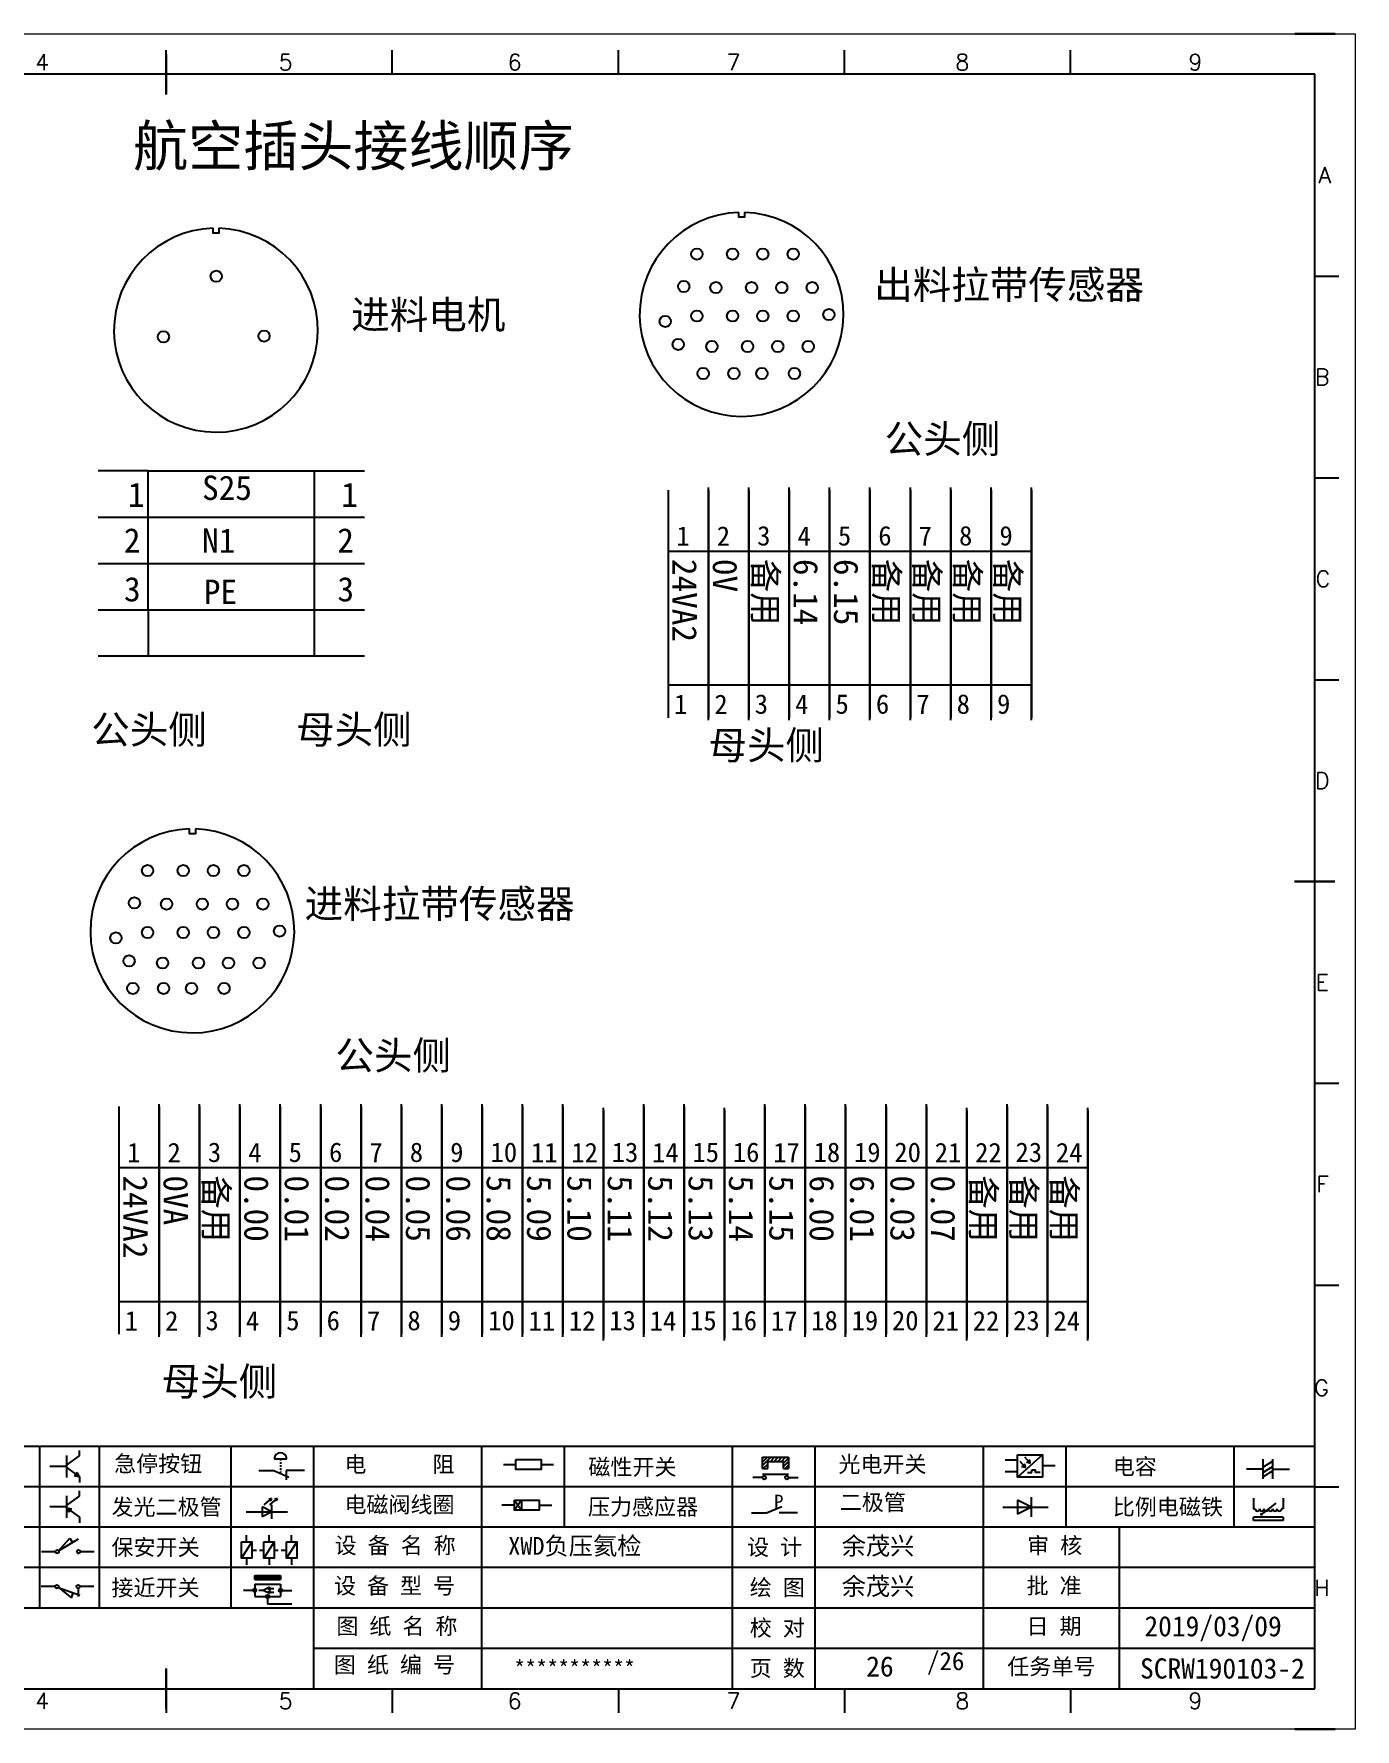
# Model space of a CAD drawing. Header units: millimetres. Extents: x -300 to 4617, y -106 to 3179.
# Drawn here: x 1350.7 to 1514.3, y 648.1 to 858.1 of the extents above; entities that cross this region are included whole.
import ezdxf
from ezdxf.enums import TextEntityAlignment as Align

# ---------------------------------------------------------------- set-up
doc = ezdxf.new("R2010")
doc.units = ezdxf.units.MM
doc.layers.add('AE_BOR', color=1, linetype='Continuous')
doc.layers.add('DESC', color=1, linetype='Continuous')
doc.styles.get("Standard").update_dxf_attribs({"font": ''})
doc.styles.add('WD', font='romans.shx', dxfattribs={"width": 0.8, "bigfont": 'gbcbig.shx'})
doc.styles.add('汉字', font='')
doc.styles.get('Standard').set_extended_font_data('SimSun')
doc.styles.get('汉字').set_extended_font_data('新宋体')

# ---------------------------------------------------------------- blocks, each defined once
blk = doc.blocks.new('磁性开关')
at = {"linetype": 'ByBlock'}
h = blk.add_hatch(dxfattribs=at)
h.set_pattern_fill('ANSI31', color=256, scale=0.1, style=0)
h.paths.add_polyline_path([(-1910.88, -776.69), (-1910.88, -775.29), (-1907.69, -775.29), (-1907.69, -776.69), (-1908.31, -776.69), (-1908.31, -775.79), (-1910.25, -775.79), (-1910.25, -776.69)])
for p, q in [((-1910.88, -776.69), (-1910.88, -775.29)), ((-1910.88, -775.29), (-1907.69, -775.29)), ((-1910.88, -776.69), (-1910.25, -776.69)), ((-1910.25, -776.69), (-1910.25, -775.79)), ((-1910.25, -775.79), (-1908.31, -775.79)), ((-1908.31, -776.69), (-1908.31, -775.79)), ((-1908.31, -776.69), (-1907.69, -776.69)), ((-1907.69, -775.29), (-1907.69, -776.69)), ((-1910.91, -777.81), (-1912.09, -777.81)), ((-1910.88, -777.39), (-1907.69, -777.39)), ((-1907.66, -777.81), (-1906.48, -777.81))]:
    blk.add_line(p, q, dxfattribs=at)
for centre in [(-1910.68, -777.81), (-1907.88, -777.81)]:
    blk.add_circle(centre, 0.225, dxfattribs=at)
blk = doc.blocks.new('光电开关')
at = {"linetype": 'ByBlock'}
h = blk.add_hatch(dxfattribs=at)
h.set_pattern_fill('ANSI31', color=256, scale=0.01, style=0)
h.set_pattern_definition([(45, (0.172267, 0), (-0.0224506403, 0.0224506403), [])])
h.paths.add_polyline_path([(-1882.44, -776.34), (-1882.5, -775.91), (-1882.68, -776.07)])
h.paths.add_polyline_path([(-1882.86, -776.23), (-1882.44, -776.34), (-1882.68, -776.07)])
h.paths.add_polyline_path([(-1883.05, -776.88), (-1883.11, -776.45), (-1883.29, -776.61)])
h.paths.add_polyline_path([(-1883.47, -776.77), (-1883.05, -776.88), (-1883.29, -776.61)])
for p, q in [((-1884.01, -775.96), (-1885.56, -775.96)), ((-1880.91, -775.3), (-1884.01, -778.05)), ((-1883.75, -776.09), (-1883.05, -776.88)), ((-1883.11, -776.45), (-1883.47, -776.77)), ((-1883.05, -776.88), (-1883.47, -776.77)), ((-1883.14, -775.55), (-1882.44, -776.34)), ((-1883.05, -776.88), (-1883.11, -776.45)), ((-1882.5, -775.91), (-1882.86, -776.23)), ((-1882.44, -776.34), (-1882.86, -776.23)), ((-1882.44, -776.34), (-1882.5, -775.91)), ((-1879.37, -776.67), (-1880.91, -776.67)), ((-1884.01, -777.39), (-1885.56, -777.39)), ((-1882.78, -777.47), (-1882.23, -777.47)), ((-1882.23, -777.47), (-1882.23, -777.14)), ((-1882.23, -777.14), (-1881.78, -777.14)), ((-1881.78, -777.47), (-1881.78, -777.14)), ((-1881.23, -777.47), (-1881.78, -777.47))]:
    blk.add_line(p, q, dxfattribs=at)
blk.add_lwpolyline([(-1884.01, -775.3), (-1880.91, -775.3), (-1880.91, -778.05), (-1884.01, -778.05)], close=True, dxfattribs=at)
blk = doc.blocks.new('电磁阀线圈')
at = {"linetype": 'ByBlock'}
for p, q in [((-1854.61, -796.54), (-1856.17, -796.54)), ((-1854.61, -795.92), (-1853.75, -797.16)), ((-1853.75, -795.92), (-1854.61, -797.16)), ((-1853.75, -795.92), (-1853.75, -797.16)), ((-1851.53, -796.54), (-1849.97, -796.54))]:
    blk.add_line(p, q, dxfattribs=at)
blk.add_lwpolyline([(-1854.61, -795.92), (-1851.53, -795.92), (-1851.53, -797.16), (-1854.61, -797.16)], close=True, dxfattribs=at)
blk = doc.blocks.new('压力感应器')
at = {"linetype": 'ByBlock'}
for p, q in [((-1815.59, -777.73), (-1813.71, -776.93)), ((-1817.44, -777.73), (-1815.59, -777.73)), ((-1811.78, -777.73), (-1814.05, -777.73))]:
    blk.add_line(p, q, dxfattribs=at)
at = {"linetype": 'ByBlock', "insert": (-1814.65, -775.48), "char_height": 1.68, "width": 1.2242, "attachment_point": 1}
blk.add_mtext('{\\fNSimSun|b0|i0|c134|p49;P}', dxfattribs=at)
blk = doc.blocks.new('二极管')
at = {"linetype": 'ByBlock'}
for p, q in [((-1787.52, -776.77), (-1781.92, -776.77)), ((-1783.97, -776.77), (-1785.69, -775.9)), ((-1785.69, -775.9), (-1785.69, -777.65)), ((-1783.97, -776.77), (-1785.69, -777.65)), ((-1783.97, -777.99), (-1783.97, -775.56))]:
    blk.add_line(p, q, dxfattribs=at)
blk = doc.blocks.new('NPN三极管')
at = {"linetype": 'ByBlock'}
for p, q in [((-1785.73, -780.61), (-1785.73, -783.32)), ((-1785.73, -781.82), (-1784.15, -780.66)), ((-1784.15, -780.66), (-1784.15, -779.98)), ((-1785.73, -781.97), (-1787.81, -781.97)), ((-1785.73, -782.11), (-1784.15, -783.27)), ((-1784.41, -782.73), (-1784.74, -783.18)), ((-1784.15, -783.27), (-1784.74, -783.18)), ((-1784.15, -783.27), (-1784.41, -782.73)), ((-1784.15, -783.27), (-1784.15, -783.96))]:
    blk.add_line(p, q, dxfattribs=at)
blk = doc.blocks.new('PNP三极管')
at = {"linetype": 'ByBlock'}
for p, q in [((-1784.9, -785.38), (-1784.9, -788.09)), ((-1783.32, -785.43), (-1783.32, -784.75)), ((-1784.9, -786.74), (-1786.98, -786.74)), ((-1784.9, -786.59), (-1783.32, -785.43)), ((-1784.9, -786.88), (-1783.32, -788.04)), ((-1784.9, -786.88), (-1784.31, -786.97)), ((-1784.9, -786.88), (-1784.64, -787.42)), ((-1784.31, -786.97), (-1784.64, -787.42)), ((-1783.32, -788.04), (-1783.32, -788.73))]:
    blk.add_line(p, q, dxfattribs=at)
blk = doc.blocks.new('常开行程开关')
at = {"linetype": 'ByBlock'}
for p, q in [((-1785.89, -792.17), (-1784.52, -790.62)), ((-1785.89, -792.17), (-1783.43, -790.72)), ((-1784.52, -790.62), (-1784.19, -791.17)), ((-1786.29, -792.3), (-1788.01, -792.3)), ((-1781.48, -792.3), (-1783.21, -792.3))]:
    blk.add_line(p, q, dxfattribs=at)
for centre in [(-1786.07, -792.3), (-1783.42, -792.3)]:
    blk.add_circle(centre, 0.219, dxfattribs=at)
blk = doc.blocks.new('常闭行程开关')
at = {"linetype": 'ByBlock'}
for p, q in [((-1786.34, -796.62), (-1788.07, -796.62)), ((-1785.93, -796.72), (-1783.25, -797.7)), ((-1785.93, -796.72), (-1784.3, -798)), ((-1784.3, -798), (-1784.08, -797.4)), ((-1783.48, -796.84), (-1783.48, -797.85)), ((-1781.54, -796.62), (-1783.26, -796.62))]:
    blk.add_line(p, q, dxfattribs=at)
for centre in [(-1786.12, -796.62), (-1783.48, -796.62)]:
    blk.add_circle(centre, 0.219, dxfattribs=at)
blk = doc.blocks.new('电容')
at = {"linetype": 'ByBlock'}
for p, q in [((-1756.08, -782.99), (-1756.08, -780.56)), ((-1754.86, -780.79), (-1756.08, -781.55)), ((-1754.86, -782.99), (-1754.86, -780.56)), ((-1756.08, -781.77), (-1758.13, -781.77)), ((-1754.86, -781.44), (-1756.08, -782.2)), ((-1754.86, -781.99), (-1756.08, -782.75)), ((-1754.86, -781.77), (-1752.81, -781.77))]:
    blk.add_line(p, q, dxfattribs=at)
blk = doc.blocks.new('发光二极管')
at = {"linetype": 'ByBlock'}
for p, q in [((-1755.78, -785.92), (-1754.89, -785.14)), ((-1754.89, -785.14), (-1755.2, -785.22)), ((-1755.2, -785.22), (-1755.01, -785.43)), ((-1755.08, -785.92), (-1754.18, -785.14)), ((-1754.89, -785.14), (-1755.01, -785.43)), ((-1754.18, -785.14), (-1754.49, -785.22)), ((-1754.49, -785.22), (-1754.31, -785.43)), ((-1754.18, -785.14), (-1754.31, -785.43)), ((-1758.01, -786.77), (-1752.89, -786.77)), ((-1754.84, -786.77), (-1756.04, -786.16)), ((-1756.04, -786.16), (-1756.04, -787.39)), ((-1754.84, -786.77), (-1756.04, -787.39)), ((-1754.84, -787.63), (-1754.84, -785.92))]:
    blk.add_line(p, q, dxfattribs=at)
blk = doc.blocks.new('比例电磁阀')
at = {"linetype": 'ByBlock'}
for p, q in [((-1757.26, -775.38), (-1757.26, -776.71)), ((-1757.26, -776.71), (-1757.05, -776.71)), ((-1754.5, -775.98), (-1756.35, -777.44)), ((-1753.58, -776.71), (-1753.8, -776.71)), ((-1753.58, -775.38), (-1753.58, -776.71)), ((-1753.6, -777.73), (-1757.25, -777.73)), ((-1757.25, -778.13), (-1757.25, -777.73)), ((-1753.6, -778.13), (-1757.25, -778.13)), ((-1756.35, -777.44), (-1756.25, -777.25)), ((-1756.35, -777.44), (-1756.15, -777.38)), ((-1756.15, -777.38), (-1756.25, -777.25)), ((-1753.6, -777.73), (-1753.6, -778.13))]:
    blk.add_line(p, q, dxfattribs=at)
for centre in [(-1756.78, -776.71), (-1756.24, -776.71), (-1755.7, -776.71), (-1755.15, -776.71), (-1754.61, -776.71), (-1754.07, -776.71)]:
    blk.add_arc(centre, 0.271, 180, 0, dxfattribs=at)
blk = doc.blocks.new('保安开关')
at = {"linetype": 'ByBlock'}
for p, q in [((-1757.33, -790.79), (-1758.6, -792.81)), ((-1757.96, -790.79), (-1757.96, -789.97)), ((-1754.54, -790.79), (-1755.81, -792.81)), ((-1755.17, -790.79), (-1755.17, -789.97)), ((-1751.75, -790.79), (-1753.02, -792.81)), ((-1752.39, -790.79), (-1752.39, -789.97)), ((-1757.96, -792.81), (-1757.96, -793.62)), ((-1757.33, -791.8), (-1756.72, -791.8)), ((-1756.35, -791.8), (-1755.89, -791.8)), ((-1755.17, -792.81), (-1755.17, -793.62)), ((-1754.52, -791.8), (-1754.06, -791.8)), ((-1753.69, -791.8), (-1753.08, -791.8)), ((-1752.39, -792.81), (-1752.39, -793.62))]:
    blk.add_line(p, q, dxfattribs=at)
for points in [[(-1758.6, -790.79), (-1757.33, -790.79), (-1757.33, -792.81), (-1758.6, -792.81)], [(-1755.81, -790.79), (-1754.54, -790.79), (-1754.54, -792.81), (-1755.81, -792.81)], [(-1753.02, -790.79), (-1751.75, -790.79), (-1751.75, -792.81), (-1753.02, -792.81)]]:
    blk.add_lwpolyline(points, close=True, dxfattribs=at)
blk = doc.blocks.new('接近开关')
at = {"linetype": 'ByBlock'}
h = blk.add_hatch(dxfattribs=at)
h.set_pattern_fill('ANSI31', color=256, scale=0.01, style=0)
h.set_pattern_definition([(45, (-89.131516, -30.795668), (-0.0224506403, 0.0224506403), [])])
h.paths.add_polyline_path([(-1516.96, -1123.35), (-1516.96, -1122.85), (-1513.76, -1122.85), (-1513.76, -1123.35)])
for p, q in [((-1516.96, -1123.35), (-1516.96, -1122.85)), ((-1516.96, -1122.85), (-1513.76, -1122.85)), ((-1516.96, -1123.35), (-1513.76, -1123.35)), ((-1513.76, -1122.85), (-1513.76, -1123.35)), ((-1517.18, -1124.71), (-1518.36, -1124.71)), ((-1516.96, -1123.95), (-1513.76, -1123.95)), ((-1516.96, -1123.95), (-1516.96, -1125.47)), ((-1516.96, -1125.47), (-1513.76, -1125.47)), ((-1515.91, -1124.71), (-1516.45, -1124.71)), ((-1515.11, -1124.31), (-1515.91, -1124.71)), ((-1515.11, -1125.11), (-1515.91, -1124.71)), ((-1515.33, -1124.53), (-1515.17, -1124.53)), ((-1515.33, -1124.88), (-1515.17, -1124.88)), ((-1515.25, -1124.45), (-1515.25, -1124.61)), ((-1515.11, -1124.31), (-1515.11, -1125.11)), ((-1515.11, -1124.48), (-1514.58, -1124.48)), ((-1515.11, -1124.94), (-1514.58, -1124.94)), ((-1513.76, -1123.95), (-1513.76, -1125.47)), ((-1513.54, -1124.71), (-1512.36, -1124.71)), ((-1515.36, -1125.69), (-1515.36, -1126.36)), ((-1515.36, -1126.36), (-1512.36, -1126.36))]:
    blk.add_line(p, q, dxfattribs=at)
for centre in [(-1516.96, -1124.71), (-1515.36, -1125.47), (-1513.76, -1124.71)]:
    blk.add_circle(centre, 0.225, dxfattribs=at)
blk = doc.blocks.new('电阻')
at = {"linetype": 'ByBlock'}
for p, q in [((-3.09, 0), (-1.57, 0)), ((1.57, 0), (3.09, 0))]:
    blk.add_line(p, q, dxfattribs=at)
blk.add_lwpolyline([(-1.57, 0.63), (1.57, 0.63), (1.57, -0.63), (-1.57, -0.63)], close=True, dxfattribs=at)
blk = doc.blocks.new('急停按钮')
at = {"linetype": 'ByBlock'}
for p, q in [((-1.86, 0), (0, 0)), ((0, 0), (1.88, -0.81)), ((0.06, 1.45), (1.61, 1.45)), ((0.83, 1.45), (0.83, 1.24)), ((0.83, 1.07), (0.83, 0.85)), ((0.83, 0.68), (0.83, 0.47)), ((0.83, 0.29), (0.83, 0.08)), ((3.81, 0), (1.54, 0)), ((1.54, 0), (1.54, -1.15)), ((0.83, -0.09), (0.83, -0.24))]:
    blk.add_line(p, q, dxfattribs=at)
blk.add_arc((0.83, 1.45), 0.774, 0, 180)

msp = doc.modelspace()

# ---------------------------------------------------------------- linework, layer by layer
at = {"color": 7}
for p, q in [((1509.298, 853.127), (1222.298, 853.127)), ((1509.298, 653.127), (1509.298, 853.127)), ((1227.328, 653.127), (1506.828, 653.127)), ((1348.095, 653.127), (1408.045, 653.127)), ((1408.045, 653.127), (1476.83, 653.127))]:
    msp.add_line(p, q, dxfattribs=at)
msp.add_line((1364.878, 786.802), (1364.878, 781.071))
at = {"color": 7, "linetype": 'ByBlock'}
for p, q in [((1509.298, 683.127), (1222.298, 683.127)), ((1509.298, 678.127), (1222.298, 678.127)), ((1509.298, 673.127), (1222.298, 673.127)), ((1509.298, 668.127), (1222.298, 668.127)), ((1509.298, 663.127), (1222.298, 663.127)), ((1509.298, 658.127), (1385.322, 658.127))]:
    msp.add_line(p, q, dxfattribs=at)
at = {"color": 7, "lineweight": -2}
for p, q in [((1351.414, 683.127), (1351.414, 663.127)), ((1358.773, 683.127), (1358.773, 663.127)), ((1375.084, 683.127), (1375.084, 663.127)), ((1385.322, 683.127), (1385.322, 653.212)), ((1406.132, 683.127), (1406.132, 673.127)), ((1416.37, 683.127), (1416.37, 673.127)), ((1437.18, 683.127), (1437.18, 673.127)), ((1447.418, 683.127), (1447.418, 673.127)), ((1468.228, 683.127), (1468.228, 673.127)), ((1478.466, 683.127), (1478.466, 673.127)), ((1499.276, 683.127), (1499.276, 673.127)), ((1406.132, 673.127), (1406.132, 653.212)), ((1437.18, 673.127), (1437.18, 653.127)), ((1447.418, 673.127), (1447.418, 653.127)), ((1468.228, 673.127), (1468.228, 653.127)), ((1485.081, 673.127), (1485.081, 653.127))]:
    msp.add_line(p, q, dxfattribs=at)
at = {"color": 7, "ltscale": 2}
for p, q in [((1509.298, 653.127), (1509.298, 674.574)), ((1476.83, 653.127), (1506.828, 653.127)), ((1476.83, 653.127), (1509.298, 653.127))]:
    msp.add_line(p, q, dxfattribs=at)
for points in [[(1438.713, 836.011), (1438.713, 835.419), (1438.002, 835.419), (1438.002, 836.011)], [(1373.625, 834.049), (1373.625, 833.457), (1372.914, 833.457), (1372.914, 834.049)], [(1370.703, 759.639), (1370.703, 759.047), (1369.993, 759.047), (1369.993, 759.639)]]:
    msp.add_lwpolyline(points)
for centre in [(1432.798, 830.854), (1437.221, 830.854), (1440.948, 830.854), (1444.731, 830.854), (1373.286, 828.106), (1431.166, 826.84), (1435.152, 826.699), (1439.575, 826.699), (1443.302, 826.699), (1447.085, 826.699), (1428.879, 822.514), (1432.798, 823.18), (1437.221, 823.18), (1440.948, 823.18), (1444.731, 823.18), (1449.148, 823.361), (1366.745, 820.604), (1379.202, 820.693), (1430.499, 819.663), (1434.661, 819.405), (1439.084, 819.405), (1442.811, 819.405), (1446.594, 819.405), (1433.576, 816.056), (1437.385, 816.056), (1440.849, 816.056), (1444.875, 816.056), (1364.788, 754.482), (1369.211, 754.482), (1372.938, 754.482), (1376.721, 754.482), (1363.157, 750.468), (1367.142, 750.327), (1371.566, 750.327), (1375.292, 750.327), (1379.075, 750.327), (1381.138, 746.989), (1360.87, 746.142), (1364.788, 746.808), (1369.211, 746.808), (1372.938, 746.808), (1376.721, 746.808), (1362.489, 743.291), (1366.651, 743.033), (1371.075, 743.033), (1374.801, 743.033), (1378.584, 743.033), (1362.958, 739.885), (1366.766, 739.885), (1370.23, 739.885), (1374.256, 739.885)]:
    msp.add_circle(centre, 0.7)
for centre in [(1438.339, 823.381), (1373.251, 821.419), (1370.329, 747.009)]:
    msp.add_arc(centre, 12.63, 91.52621, 88.30187)
at = {"layer": 'AE_BOR', "color": 7, "lineweight": 15}
for p, q in [((1217.295, 858.127), (1514.295, 858.127)), ((1514.295, 858.127), (1514.295, 648.127)), ((1514.295, 648.127), (1217.295, 648.127))]:
    msp.add_line(p, q, dxfattribs=at)
at = {"layer": 'AE_BOR', "color": 7, "lineweight": 30}
for p, q in [((1511.828, 858.127), (1506.828, 858.127)), ((1367.078, 850.627), (1367.078, 855.627)), ((1506.798, 753.127), (1511.798, 753.127)), ((1367.078, 655.627), (1367.078, 650.627)), ((1367.078, 653.127), (1367.078, 650.627)), ((1511.828, 648.127), (1506.828, 648.127))]:
    msp.add_line(p, q, dxfattribs=at)
at = {"layer": 'AE_BOR', "color": 7}
for p, q in [((1367.078, 853.127), (1367.078, 856.127)), ((1395.078, 853.127), (1395.078, 856.127)), ((1423.078, 853.127), (1423.078, 856.127)), ((1451.078, 853.127), (1451.078, 856.127)), ((1479.078, 853.127), (1479.078, 856.127)), ((1509.298, 828.127), (1512.298, 828.127)), ((1509.298, 803.127), (1512.298, 803.127)), ((1509.298, 778.127), (1512.298, 778.127)), ((1509.298, 728.127), (1512.298, 728.127)), ((1509.298, 703.127), (1512.298, 703.127)), ((1509.298, 678.127), (1512.298, 678.127)), ((1367.078, 653.127), (1367.078, 650.127)), ((1395.078, 653.127), (1395.078, 650.127)), ((1423.078, 653.127), (1423.078, 650.127)), ((1451.078, 653.127), (1451.078, 650.127)), ((1479.078, 653.127), (1479.078, 650.127))]:
    msp.add_line(p, q, dxfattribs=at)
at = {"layer": 'DESC', "color": 0}
for p, q in [((1364.878, 803.994), (1358.656, 803.994)), ((1364.878, 798.264), (1364.878, 803.994)), ((1364.878, 803.994), (1391.63, 803.994)), ((1385.408, 803.994), (1385.408, 781.071)), ((1429.23, 801.611), (1429.23, 794.052)), ((1434.23, 787.108), (1434.23, 801.936)), ((1434.23, 801.611), (1434.23, 794.052)), ((1439.23, 787.108), (1439.23, 801.936)), ((1439.23, 801.611), (1439.23, 794.052)), ((1444.23, 787.108), (1444.23, 801.936)), ((1444.23, 801.611), (1444.23, 794.052)), ((1449.23, 787.108), (1449.23, 801.936)), ((1449.23, 801.611), (1449.23, 794.052)), ((1454.23, 787.108), (1454.23, 801.936)), ((1454.23, 801.611), (1454.23, 794.052)), ((1459.23, 787.108), (1459.23, 801.936)), ((1459.23, 801.611), (1459.23, 794.052)), ((1464.23, 787.108), (1464.23, 801.936)), ((1464.23, 801.611), (1464.23, 794.052)), ((1469.23, 787.108), (1469.23, 801.936)), ((1469.23, 801.611), (1469.23, 794.052)), ((1474.23, 787.108), (1474.23, 801.936)), ((1474.23, 801.611), (1474.23, 794.052)), ((1358.656, 798.264), (1391.63, 798.264)), ((1364.878, 792.533), (1364.878, 798.264)), ((1429.23, 794.052), (1429.23, 787.108)), ((1429.23, 794.052), (1434.23, 794.052)), ((1434.23, 794.052), (1434.23, 787.108)), ((1434.23, 794.052), (1439.23, 794.052)), ((1439.23, 794.052), (1439.23, 787.108)), ((1439.23, 794.052), (1444.23, 794.052)), ((1444.23, 794.052), (1444.23, 787.108)), ((1444.23, 794.052), (1449.23, 794.052)), ((1449.23, 794.052), (1449.23, 787.108)), ((1449.23, 794.052), (1454.23, 794.052)), ((1454.23, 794.052), (1454.23, 787.108)), ((1454.23, 794.052), (1459.23, 794.052)), ((1459.23, 794.052), (1459.23, 787.108)), ((1459.23, 794.052), (1464.23, 794.052)), ((1464.23, 794.052), (1464.23, 787.108)), ((1464.23, 794.052), (1469.23, 794.052)), ((1469.23, 794.052), (1469.23, 787.108)), ((1469.23, 794.052), (1474.23, 794.052)), ((1474.23, 794.052), (1474.23, 787.108)), ((1358.656, 792.533), (1391.63, 792.533)), ((1364.878, 786.802), (1364.878, 792.533)), ((1358.656, 786.802), (1391.63, 786.802)), ((1429.23, 787.108), (1429.23, 781.545)), ((1434.23, 773.101), (1434.23, 787.108)), ((1434.23, 787.108), (1434.23, 781.545)), ((1439.23, 773.101), (1439.23, 787.108)), ((1439.23, 787.108), (1439.23, 781.545)), ((1444.23, 773.101), (1444.23, 787.108)), ((1444.23, 787.108), (1444.23, 781.545)), ((1449.23, 773.101), (1449.23, 787.108)), ((1449.23, 787.108), (1449.23, 781.545)), ((1454.23, 773.101), (1454.23, 787.108)), ((1454.23, 787.108), (1454.23, 781.545)), ((1459.23, 773.101), (1459.23, 787.108)), ((1459.23, 787.108), (1459.23, 781.545)), ((1464.23, 773.101), (1464.23, 787.108)), ((1464.23, 787.108), (1464.23, 781.545)), ((1469.23, 773.101), (1469.23, 787.108)), ((1469.23, 787.108), (1469.23, 781.545)), ((1474.23, 773.101), (1474.23, 787.108)), ((1474.23, 787.108), (1474.23, 781.545)), ((1429.23, 781.545), (1429.23, 773.413)), ((1434.23, 781.545), (1434.23, 773.413)), ((1439.23, 781.545), (1439.23, 773.413)), ((1444.23, 781.545), (1444.23, 773.413)), ((1449.23, 781.545), (1449.23, 773.413)), ((1454.23, 781.545), (1454.23, 773.413)), ((1459.23, 781.545), (1459.23, 773.413)), ((1464.23, 781.545), (1464.23, 773.413)), ((1469.23, 781.545), (1469.23, 773.413)), ((1474.23, 781.545), (1474.23, 773.413)), ((1358.656, 781.071), (1391.63, 781.071)), ((1429.23, 777.479), (1434.23, 777.479)), ((1434.23, 777.479), (1439.23, 777.479)), ((1439.23, 777.479), (1444.23, 777.479)), ((1444.23, 777.479), (1449.23, 777.479)), ((1449.23, 777.479), (1454.23, 777.479)), ((1454.23, 777.479), (1459.23, 777.479)), ((1459.23, 777.479), (1464.23, 777.479)), ((1464.23, 777.479), (1469.23, 777.479)), ((1469.23, 777.479), (1474.23, 777.479)), ((1361.22, 725.239), (1361.22, 717.68)), ((1366.22, 710.736), (1366.22, 725.564)), ((1366.22, 725.239), (1366.22, 717.68)), ((1371.22, 710.736), (1371.22, 725.564)), ((1371.22, 725.239), (1371.22, 717.68)), ((1376.22, 710.736), (1376.22, 725.564)), ((1376.22, 725.239), (1376.22, 717.68)), ((1381.22, 710.736), (1381.22, 725.564)), ((1381.22, 725.239), (1381.22, 717.68)), ((1386.22, 710.736), (1386.22, 725.564)), ((1386.22, 725.239), (1386.22, 717.68)), ((1391.22, 710.736), (1391.22, 725.564)), ((1391.22, 725.239), (1391.22, 717.68)), ((1396.22, 710.736), (1396.22, 725.564)), ((1396.22, 725.239), (1396.22, 717.68)), ((1401.22, 710.736), (1401.22, 725.564)), ((1401.22, 725.239), (1401.22, 717.68)), ((1406.22, 710.736), (1406.22, 725.564)), ((1406.22, 725.239), (1406.22, 717.68)), ((1411.22, 710.736), (1411.22, 725.564)), ((1411.22, 725.239), (1411.22, 717.68)), ((1416.22, 710.736), (1416.22, 725.564)), ((1416.22, 725.239), (1416.22, 717.68)), ((1421.22, 710.267), (1421.22, 725.094)), ((1421.22, 724.769), (1421.22, 717.21)), ((1426.22, 710.736), (1426.22, 725.564)), ((1426.22, 725.239), (1426.22, 717.68)), ((1431.22, 710.736), (1431.22, 725.564)), ((1431.22, 725.239), (1431.22, 717.68)), ((1436.22, 710.267), (1436.22, 725.094)), ((1436.22, 724.769), (1436.22, 717.21)), ((1441.22, 710.736), (1441.22, 725.564)), ((1441.22, 725.239), (1441.22, 717.68)), ((1446.22, 710.736), (1446.22, 725.564)), ((1446.22, 725.239), (1446.22, 717.68)), ((1451.22, 710.736), (1451.22, 725.564)), ((1451.22, 725.239), (1451.22, 717.68)), ((1456.22, 710.736), (1456.22, 725.564)), ((1456.22, 725.239), (1456.22, 717.68)), ((1461.22, 710.736), (1461.22, 725.564)), ((1461.22, 725.239), (1461.22, 717.68)), ((1466.22, 710.267), (1466.22, 725.094)), ((1466.22, 724.769), (1466.22, 717.21)), ((1471.22, 710.736), (1471.22, 725.564)), ((1471.22, 725.239), (1471.22, 717.68)), ((1476.22, 710.736), (1476.22, 725.564)), ((1476.22, 725.239), (1476.22, 717.68)), ((1481.22, 710.267), (1481.22, 725.094)), ((1481.22, 724.769), (1481.22, 717.21)), ((1361.22, 717.68), (1366.22, 717.68)), ((1361.22, 717.68), (1361.22, 710.736)), ((1366.22, 717.68), (1371.22, 717.68)), ((1366.22, 717.68), (1366.22, 710.736)), ((1371.22, 717.68), (1376.22, 717.68)), ((1371.22, 717.68), (1371.22, 710.736)), ((1376.22, 717.68), (1381.22, 717.68)), ((1376.22, 717.68), (1376.22, 710.736)), ((1381.22, 717.68), (1386.22, 717.68)), ((1381.22, 717.68), (1381.22, 710.736)), ((1386.22, 717.68), (1391.22, 717.68)), ((1386.22, 717.68), (1386.22, 710.736)), ((1391.22, 717.68), (1396.22, 717.68)), ((1391.22, 717.68), (1391.22, 710.736)), ((1396.22, 717.68), (1401.22, 717.68)), ((1396.22, 717.68), (1396.22, 710.736)), ((1401.22, 717.68), (1406.22, 717.68)), ((1401.22, 717.68), (1401.22, 710.736)), ((1406.22, 717.68), (1411.22, 717.68)), ((1406.22, 717.68), (1406.22, 710.736)), ((1411.22, 717.68), (1416.22, 717.68)), ((1411.22, 717.68), (1411.22, 710.736)), ((1416.22, 717.68), (1421.22, 717.68)), ((1416.22, 717.68), (1416.22, 710.736)), ((1421.22, 717.68), (1426.22, 717.68)), ((1421.22, 717.21), (1421.22, 710.267)), ((1426.22, 717.68), (1426.22, 710.736)), ((1426.22, 717.68), (1431.22, 717.68)), ((1431.22, 717.68), (1431.22, 710.736)), ((1431.22, 717.68), (1436.22, 717.68)), ((1436.22, 717.68), (1441.22, 717.68)), ((1436.22, 717.21), (1436.22, 710.267)), ((1441.22, 717.68), (1446.22, 717.68)), ((1441.22, 717.68), (1441.22, 710.736)), ((1446.22, 717.68), (1451.22, 717.68)), ((1446.22, 717.68), (1446.22, 710.736)), ((1451.22, 717.68), (1456.22, 717.68)), ((1451.22, 717.68), (1451.22, 710.736)), ((1456.22, 717.68), (1461.22, 717.68)), ((1456.22, 717.68), (1456.22, 710.736)), ((1461.22, 717.68), (1466.22, 717.68)), ((1461.22, 717.68), (1461.22, 710.736)), ((1466.22, 717.68), (1471.22, 717.68)), ((1466.22, 717.21), (1466.22, 710.267)), ((1471.22, 717.68), (1471.22, 710.736)), ((1471.22, 717.68), (1476.22, 717.68)), ((1476.22, 717.68), (1476.22, 710.736)), ((1476.22, 717.68), (1481.22, 717.68)), ((1481.22, 717.21), (1481.22, 710.267)), ((1361.22, 710.736), (1361.22, 705.173)), ((1366.22, 696.729), (1366.22, 710.736)), ((1366.22, 710.736), (1366.22, 705.173)), ((1371.22, 696.729), (1371.22, 710.736)), ((1371.22, 710.736), (1371.22, 705.173)), ((1376.22, 696.729), (1376.22, 710.736)), ((1376.22, 710.736), (1376.22, 705.173)), ((1381.22, 696.729), (1381.22, 710.736)), ((1381.22, 710.736), (1381.22, 705.173)), ((1386.22, 696.729), (1386.22, 710.736)), ((1386.22, 710.736), (1386.22, 705.173)), ((1391.22, 696.729), (1391.22, 710.736)), ((1391.22, 710.736), (1391.22, 705.173)), ((1396.22, 696.729), (1396.22, 710.736)), ((1396.22, 710.736), (1396.22, 705.173)), ((1401.22, 696.729), (1401.22, 710.736)), ((1401.22, 710.736), (1401.22, 705.173)), ((1406.22, 696.729), (1406.22, 710.736)), ((1406.22, 710.736), (1406.22, 705.173)), ((1411.22, 696.729), (1411.22, 710.736)), ((1411.22, 710.736), (1411.22, 705.173)), ((1416.22, 696.729), (1416.22, 710.736)), ((1416.22, 710.736), (1416.22, 705.173)), ((1421.22, 696.259), (1421.22, 710.267)), ((1421.22, 710.267), (1421.22, 704.703)), ((1426.22, 696.729), (1426.22, 710.736)), ((1426.22, 710.736), (1426.22, 705.173)), ((1431.22, 696.729), (1431.22, 710.736)), ((1431.22, 710.736), (1431.22, 705.173)), ((1436.22, 696.259), (1436.22, 710.267)), ((1436.22, 710.267), (1436.22, 704.703)), ((1441.22, 696.729), (1441.22, 710.736)), ((1441.22, 710.736), (1441.22, 705.173)), ((1446.22, 696.729), (1446.22, 710.736)), ((1446.22, 710.736), (1446.22, 705.173)), ((1451.22, 696.729), (1451.22, 710.736)), ((1451.22, 710.736), (1451.22, 705.173)), ((1456.22, 696.729), (1456.22, 710.736)), ((1456.22, 710.736), (1456.22, 705.173)), ((1461.22, 696.729), (1461.22, 710.736)), ((1461.22, 710.736), (1461.22, 705.173)), ((1466.22, 696.259), (1466.22, 710.267)), ((1466.22, 710.267), (1466.22, 704.703)), ((1471.22, 696.729), (1471.22, 710.736)), ((1471.22, 710.736), (1471.22, 705.173)), ((1476.22, 696.729), (1476.22, 710.736)), ((1476.22, 710.736), (1476.22, 705.173)), ((1481.22, 696.259), (1481.22, 710.267)), ((1481.22, 710.267), (1481.22, 704.703)), ((1361.22, 705.173), (1361.22, 697.041)), ((1366.22, 705.173), (1366.22, 697.041)), ((1371.22, 705.173), (1371.22, 697.041)), ((1376.22, 705.173), (1376.22, 697.041)), ((1381.22, 705.173), (1381.22, 697.041)), ((1386.22, 705.173), (1386.22, 697.041)), ((1391.22, 705.173), (1391.22, 697.041)), ((1396.22, 705.173), (1396.22, 697.041)), ((1401.22, 705.173), (1401.22, 697.041)), ((1406.22, 705.173), (1406.22, 697.041)), ((1411.22, 705.173), (1411.22, 697.041)), ((1416.22, 705.173), (1416.22, 697.041)), ((1421.22, 704.703), (1421.22, 696.571)), ((1426.22, 705.173), (1426.22, 697.041)), ((1431.22, 705.173), (1431.22, 697.041)), ((1436.22, 704.703), (1436.22, 696.571)), ((1441.22, 705.173), (1441.22, 697.041)), ((1446.22, 705.173), (1446.22, 697.041)), ((1451.22, 705.173), (1451.22, 697.041)), ((1456.22, 705.173), (1456.22, 697.041)), ((1461.22, 705.173), (1461.22, 697.041)), ((1466.22, 704.703), (1466.22, 696.571)), ((1471.22, 705.173), (1471.22, 697.041)), ((1476.22, 705.173), (1476.22, 697.041)), ((1481.22, 704.703), (1481.22, 696.571)), ((1361.22, 701.107), (1366.22, 701.107)), ((1366.22, 701.107), (1371.22, 701.107)), ((1371.22, 701.107), (1376.22, 701.107)), ((1376.22, 701.107), (1381.22, 701.107)), ((1381.22, 701.107), (1386.22, 701.107)), ((1386.22, 701.107), (1391.22, 701.107)), ((1391.22, 701.107), (1396.22, 701.107)), ((1396.22, 701.107), (1401.22, 701.107)), ((1401.22, 701.107), (1406.22, 701.107)), ((1406.22, 701.107), (1411.22, 701.107)), ((1411.22, 701.107), (1416.22, 701.107)), ((1416.22, 701.107), (1421.22, 701.107)), ((1421.22, 701.107), (1426.22, 701.107)), ((1426.22, 701.107), (1431.22, 701.107)), ((1431.22, 701.107), (1436.22, 701.107)), ((1436.22, 701.107), (1441.22, 701.107)), ((1441.22, 701.107), (1446.22, 701.107)), ((1446.22, 701.107), (1451.22, 701.107)), ((1451.22, 701.107), (1456.22, 701.107)), ((1456.22, 701.107), (1461.22, 701.107)), ((1461.22, 701.107), (1466.22, 701.107)), ((1466.22, 701.107), (1471.22, 701.107)), ((1471.22, 701.107), (1476.22, 701.107)), ((1476.22, 701.107), (1481.22, 701.107))]:
    msp.add_line(p, q, dxfattribs=at)
for p in [(1364.878, 798.264), (1385.408, 798.264), (1391.304, 798.264)]:
    msp.add_point(p, dxfattribs=at)

# ---------------------------------------------------------------- block references
at = {"color": 7, "linetype": 'ByBlock'}
for name, p in [('NPN三极管', (3140.492, 1462.63)), ('磁性开关', (3351.824, 1457.087)), ('光电开关', (3356.519, 1457.396)), ('电容', (3258.986, 1462.108)), ('PNP三极管', (3139.667, 1462.401)), ('发光二极管', (3135.01, 1461.819)), ('电磁阀线圈', (3264.82, 1472.424)), ('压力感应器', (3257.018, 1452.643)), ('二极管', (3258.207, 1452.401)), ('比例电磁阀', (3258.986, 1452.108)), ('保安开关', (3135.01, 1462.108)), ('常开行程开关', (3139.667, 1462.401)), ('常闭行程开关', (3139.667, 1462.401)), ('接近开关', (2895.011, 1790.025))]:
    msp.add_blockref(name, p, dxfattribs=at)
at = {"color": 7}
for name, p in [('急停按钮', (1380.41, 680.143)), ('电阻', (1411.951, 680.903))]:
    msp.add_blockref(name, p, dxfattribs=at)

# ---------------------------------------------------------------- texts
msp.add_text('26', height=2.5).set_placement((1453.762, 654.639))
at = {"lineweight": 0, "attachment_point": 1}
for s, insert, char_height, width in [('航空插头接线顺序', (1362.985, 846.76), 5, 89.54305), ('出料拉带传感器', (1454.747, 828.803), 3.5, 51.68147), ('进料电机 ', (1389.995, 825.094), 3.5, 22.79157), ('公头侧', (1456.053, 809.704), 3.5, 34.24911), ('公头侧', (1357.803, 773.691), 3.5, 15.28248), ('母头侧', (1383.173, 773.691), 3.5, 15.28248), ('母头侧', (1434.23, 771.754), 3.5, 26.49922), ('进料拉带传感器', (1384.236, 752.118), 3.5, 55.88917), ('公头侧', (1388.044, 733.332), 3.5, 19.22853), ('母头侧', (1366.526, 692.938), 3.5, 15.80971)]:
    msp.add_mtext(s, dxfattribs=dict(at, insert=insert, char_height=char_height, width=width))
at = {"color": 7}
for s, insert, char_height, width, attachment_point in [('1', (1362.345, 802.556), 3.024, 4.58955, 1), ('S25', (1371.535, 803.414), 3.024, 33.67107, 1), ('1', (1388.772, 802.556), 3.024, 4.58955, 1), ('2', (1361.848, 796.9), 3.024, 4.75765, 1), ('N1', (1371.535, 796.877), 3.024, 33.67107, 1), ('2', (1388.274, 796.9), 3.024, 4.75765, 1), ('1 ', (1430.262, 794.712), 2.4192, 47.92444, 7), ('2 ', (1435.262, 794.712), 2.4192, 47.92444, 7), ('3', (1440.262, 794.712), 2.419, 47.92444, 7), ('4 ', (1445.262, 794.712), 2.4192, 47.92444, 7), ('5 ', (1450.262, 794.712), 2.4192, 47.92444, 7), ('6 ', (1455.262, 794.712), 2.4192, 47.92444, 7), ('7 ', (1460.262, 794.712), 2.4192, 47.92444, 7), ('8 ', (1465.262, 794.712), 2.4192, 47.92444, 7), ('9 ', (1470.262, 794.712), 2.4192, 47.92444, 7), ('3', (1361.871, 790.848), 3.024, 3.58094, 1), ('PE', (1371.749, 790.526), 3.024, 33.67107, 1), ('3', (1388.297, 790.848), 3.024, 3.58094, 1), ('1 ', (1429.965, 773.866), 2.4192, 47.92444, 7), ('2 ', (1434.965, 773.866), 2.4192, 47.92444, 7), ('3', (1439.965, 773.866), 2.419, 47.92444, 7), ('4 ', (1444.965, 773.866), 2.4192, 47.92444, 7), ('5 ', (1449.965, 773.866), 2.4192, 47.92444, 7), ('6 ', (1454.965, 773.866), 2.4192, 47.92444, 7), ('7 ', (1459.965, 773.866), 2.4192, 47.92444, 7), ('8 ', (1464.965, 773.866), 2.4192, 47.92444, 7), ('9 ', (1469.965, 773.866), 2.4192, 47.92444, 7), ('1 ', (1362.253, 718.339), 2.4192, 47.92444, 7), ('2 ', (1367.253, 718.339), 2.4192, 47.92444, 7), ('3', (1372.253, 718.339), 2.419, 47.92444, 7), ('4 ', (1377.253, 718.339), 2.4192, 47.92444, 7), ('5 ', (1382.253, 718.339), 2.4192, 47.92444, 7), ('6 ', (1387.253, 718.339), 2.4192, 47.92444, 7), ('7 ', (1392.253, 718.339), 2.4192, 47.92444, 7), ('8 ', (1397.253, 718.339), 2.4192, 47.92444, 7), ('9 ', (1402.253, 718.339), 2.4192, 47.92444, 7), ('10 ', (1407.253, 718.339), 2.4192, 47.92444, 7), ('11 ', (1412.253, 718.339), 2.4192, 47.92444, 7), ('12 ', (1417.253, 718.339), 2.4192, 47.92444, 7), ('13 ', (1422.253, 718.339), 2.4192, 47.92444, 7), ('14 ', (1427.253, 718.339), 2.4192, 47.92444, 7), ('15 ', (1432.253, 718.339), 2.4192, 47.92444, 7), ('16', (1437.253, 718.339), 2.4192, 47.92444, 7), ('17 ', (1442.253, 718.339), 2.4192, 47.92444, 7), ('18', (1447.253, 718.339), 2.4192, 47.92444, 7), ('19 ', (1452.253, 718.339), 2.4192, 47.92444, 7), ('20 ', (1457.253, 718.339), 2.4192, 47.92444, 7), ('21 ', (1462.253, 718.339), 2.4192, 47.92444, 7), ('22', (1467.253, 718.339), 2.4192, 47.92444, 7), ('23 ', (1472.253, 718.339), 2.4192, 47.92444, 7), ('24 ', (1477.253, 718.339), 2.4192, 47.92444, 7), ('1 ', (1361.955, 697.494), 2.4192, 47.92444, 7), ('2 ', (1366.955, 697.494), 2.4192, 47.92444, 7), ('3', (1371.955, 697.494), 2.419, 47.92444, 7), ('4 ', (1376.955, 697.494), 2.4192, 47.92444, 7), ('5 ', (1381.955, 697.494), 2.4192, 47.92444, 7), ('6 ', (1386.955, 697.494), 2.4192, 47.92444, 7), ('7 ', (1391.955, 697.494), 2.4192, 47.92444, 7), ('8 ', (1396.955, 697.494), 2.4192, 47.92444, 7), ('9 ', (1401.955, 697.494), 2.4192, 47.92444, 7), ('10 ', (1406.955, 697.494), 2.4192, 47.92444, 7), ('11 ', (1411.955, 697.494), 2.4192, 47.92444, 7), ('12 ', (1416.955, 697.494), 2.4192, 47.92444, 7), ('13 ', (1421.955, 697.494), 2.4192, 47.92444, 7), ('14 ', (1426.955, 697.494), 2.4192, 47.92444, 7), ('15 ', (1431.955, 697.494), 2.4192, 47.92444, 7), ('16', (1436.955, 697.494), 2.4192, 47.92444, 7), ('17 ', (1441.955, 697.494), 2.4192, 47.92444, 7), ('18 ', (1446.955, 697.494), 2.4192, 47.92444, 7), ('19 ', (1451.955, 697.494), 2.4192, 47.92444, 7), ('20 ', (1456.955, 697.494), 2.4192, 47.92444, 7), ('21 ', (1461.955, 697.494), 2.4192, 47.92444, 7), ('22 ', (1466.955, 697.494), 2.4192, 47.92444, 7), ('23 ', (1471.955, 697.494), 2.4192, 47.92444, 7), ('24 ', (1476.955, 697.494), 2.4192, 47.92444, 7), ('{\\fKaiTi_GB2312|b0|i0|c134|p49;XWD负压氦检}', (1409.442, 671.926), 2.2, 26.57668, 1), ('余茂兴', (1450.728, 671.926), 2.2, 15.31746, 1), ('余茂兴', (1450.728, 666.926), 2.2, 15.31746, 1)]:
    msp.add_mtext(s, dxfattribs=dict(at, insert=insert, char_height=char_height, width=width, attachment_point=attachment_point))
at = {"color": 7, "char_height": 3.024, "attachment_point": 1, "rotation": 270}
for s, insert, width in [('24VA2', (1432.803, 793.087), 11.59972), ('0V', (1437.803, 793.087), 7.42088), ('备用', (1442.803, 793.087), 11.30014), ('6.14', (1447.803, 793.087), 15.37834), ('6.15', (1452.803, 793.087), 15.37834), ('备用', (1457.803, 793.087), 15.37834), ('备用', (1462.803, 793.087), 15.37834), ('备用', (1467.803, 793.087), 11.30014), ('备用', (1472.803, 793.087), 11.30014), ('24VA2', (1364.793, 716.715), 11.59972), ('0VA', (1369.793, 716.715), 7.42088), ('备用', (1374.793, 716.715), 11.30014), ('0.00', (1379.793, 716.715), 11.30014), ('0.01', (1384.793, 716.715), 11.30014), ('0.02', (1389.793, 716.715), 11.30014), ('0.04', (1394.793, 716.715), 11.30014), ('0.05', (1399.793, 716.715), 11.30014), ('0.06', (1404.793, 716.715), 11.30014), ('5.08', (1409.793, 716.715), 15.37834), ('5.09', (1414.793, 716.715), 15.37834), ('5.10', (1419.793, 716.715), 15.37834), ('5.11', (1424.793, 716.715), 15.37834), ('5.12', (1429.793, 716.715), 15.37834), ('5.13', (1434.793, 716.715), 15.37834), ('5.14', (1439.793, 716.715), 15.37834), ('5.15', (1444.793, 716.715), 15.37834), ('6.00', (1449.793, 716.715), 15.37834), ('6.01', (1454.793, 716.715), 15.37834), ('0.03', (1459.793, 716.715), 11.30014), ('0.07', (1464.793, 716.715), 11.30014), ('备用', (1469.793, 716.715), 11.30014), ('备用', (1474.793, 716.715), 11.30014), ('备用', (1479.793, 716.715), 11.30014)]:
    msp.add_mtext(s, dxfattribs=dict(at, insert=insert, width=width))
at = {"color": 7, "char_height": 2, "attachment_point": 1, "style": '汉字'}
for s, insert in [('{\\fKaiTi_GB2312|b0|i0|c134|p49;急停按钮}', (1360.649, 682.007)), ('{\\fKaiTi_GB2312|b0|i0|c134|p49;电      阻}', (1389.156, 681.935)), ('{\\fKaiTi_GB2312|b0|i0|c134|p49;磁性开关}', (1419.367, 681.598)), ('{\\fKaiTi_GB2312|b0|i0|c134|p49;光电开关}', (1450.317, 681.936)), ('{\\fKaiTi_GB2312|b0|i0|c134|p49;电容}', (1484.293, 681.648)), ('{\\fKaiTi_GB2312|b0|i0|c134|p49;发光二极管}', (1360.316, 676.648)), ('{\\fKaiTi_GB2312|b0|i0|c134|p49;电磁阀线圈}', (1389.156, 676.935)), ('{\\fKaiTi_GB2312|b0|i0|c134|p49;压力感应器}', (1419.314, 676.658)), ('{\\fKaiTi_GB2312|b0|i0|c134|p49;二极管}', (1450.499, 677.22)), ('{\\fKaiTi_GB2312|b0|i0|c134|p49;比例电磁铁}', (1484.293, 676.648)), ('{\\fKaiTi_GB2312|b0|i0|c134|p0;设 备 名 称}', (1387.949, 671.883)), ('{\\fKaiTi_GB2312|b0|i0|c134|p0;审 核}', (1473.684, 671.877)), ('{\\fKaiTi_GB2312|b0|i0|c134|p49;保安开关}', (1360.316, 671.648)), ('{\\fKaiTi_GB2312|b0|i0|c134|p0;设 计}', (1439.016, 671.667)), ('{\\fKaiTi_GB2312|b0|i0|c134|p49;接近开关}', (1360.316, 666.648)), ('{\\fKaiTi_GB2312|b0|i0|c134|p0;设 备 型 号}', (1387.874, 666.883)), ('{\\fKaiTi_GB2312|b0|i0|c134|p0;绘 图}', (1439.344, 666.667)), ('{\\fKaiTi_GB2312|b0|i0|c134|p0;批 准}', (1473.613, 666.877)), ('{\\fKaiTi_GB2312|b0|i0|c134|p0;图 纸 名 称}', (1388.158, 661.883)), ('{\\fKaiTi_GB2312|b0|i0|c134|p0;校 对}', (1439.344, 661.667)), ('{\\fKaiTi_GB2312|b0|i0|c134|p0;日 期}', (1473.613, 661.877)), ('{\\fKaiTi_GB2312|b0|i0|c134|p0;图 纸 编 号}', (1387.86, 657.1)), ('{\\fKaiTi_GB2312|b0|i0|c134|p0;页 数}', (1439.344, 656.667)), ('{\\fKaiTi_GB2312|b0|i0|c134|p0;任务单号}', (1471.237, 656.877))]:
    msp.add_mtext(s, dxfattribs=dict(at, insert=insert))
at = {"char_height": 2.5, "attachment_point": 1}
for s, width, insert in [('2019/03/09', 15.27785, (1488.21, 662.122)), ('SCRW190103-2', 17.94616, (1487.665, 656.891))]:
    msp.add_mtext_dynamic_manual_height_columns(s, width=width, gutter_width=12.5, heights=[0], dxfattribs=dict(at, insert=insert))
at = {"color": 7, "linetype": 'ByBlock', "lineweight": -2, "insert": (1459.931, 656.288), "char_height": 4.26888, "width": 20.81025, "attachment_point": 5}
msp.add_mtext('  {\\H0.53119x; /26}', dxfattribs=at)
at = {"color": 7, "lineweight": -2, "insert": (1417.656, 655.627), "char_height": 2, "width": 31.04816, "attachment_point": 5}
msp.add_mtext('{\\C256;***********}', dxfattribs=at)
at = {"layer": 'AE_BOR', "color": 7, "style": 'WD'}
for s, p in [('4', (1351.74, 853.627)), ('5', (1381.889, 853.627)), ('6', (1410.235, 853.627)), ('7', (1437.332, 853.627)), ('8', (1465.662, 853.627)), ('9', (1494.526, 853.627)), ('4', (1351.74, 650.627)), ('5', (1381.889, 650.627)), ('6', (1410.235, 650.627)), ('7', (1437.332, 650.627)), ('8', (1465.662, 650.627)), ('9', (1494.526, 650.627))]:
    msp.add_text(s, height=2, dxfattribs=at).set_placement(p, align=Align.CENTER)
for s, p in [('A', (1511.322, 840.627)), ('B', (1511.131, 815.627)), ('C', (1511.227, 790.627)), ('D', (1511.131, 765.627)), ('E', (1511.036, 740.627)), ('F', (1511.036, 715.627)), ('F', (1511.036, 715.627)), ('G', (1511.036, 690.408)), ('H', (1511.131, 665.627))]:
    msp.add_text(s, height=2, dxfattribs=at).set_placement(p, align=Align.MIDDLE_RIGHT)

doc.saveas('drawing.dxf')
